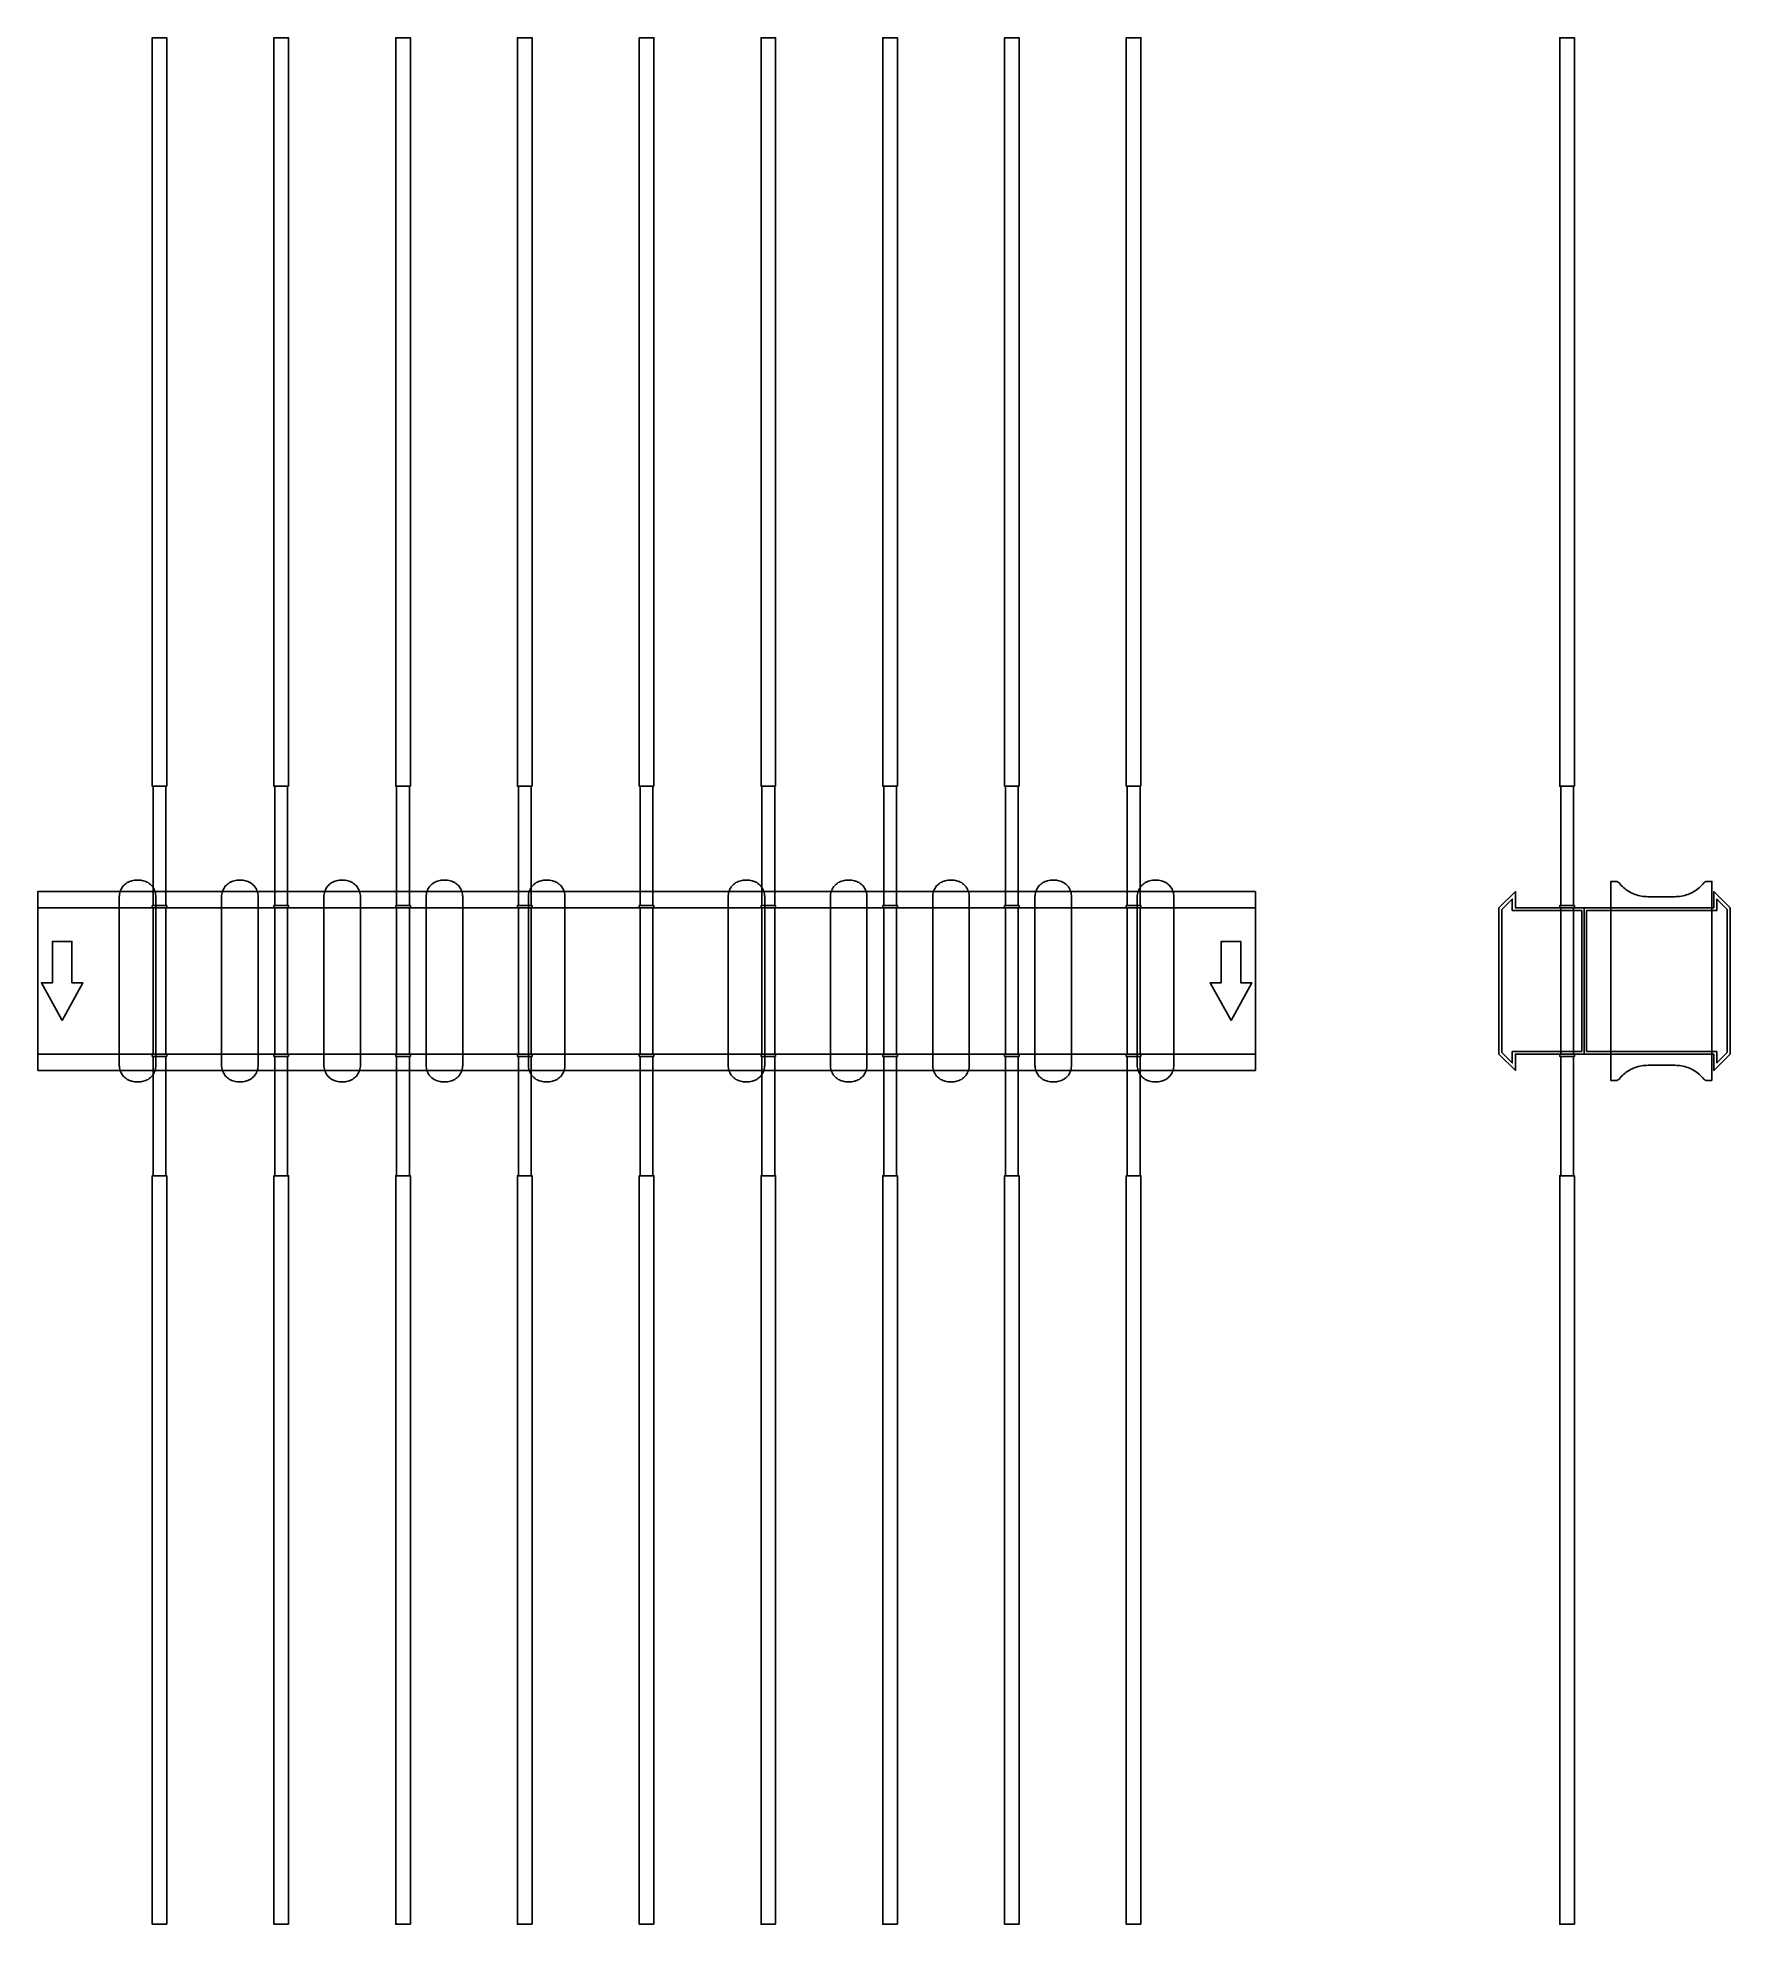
# Model space of a CAD drawing. Extents: x 0 to 1390, y -775 to 775.
import ezdxf

# ---------------------------------------------------------------- set-up
doc = ezdxf.new("R2010")
doc.units = 0
doc.layers.add('Halfen', color=7, linetype='CONTINUOUS')

msp = doc.modelspace()

# ---------------------------------------------------------------- linework, layer by layer
at = {"layer": 'Halfen', "color": 7}
for points in [[(106, 160), (106, 775), (94, 775), (94, 160)], [(206, 160), (206, 775), (194, 775), (194, 160)], [(306, 160), (306, 775), (294, 775), (294, 160)], [(406, 160), (406, 775), (394, 775), (394, 160)], [(506, 160), (506, 775), (494, 775), (494, 160)], [(606, 160), (606, 775), (594, 775), (594, 160)], [(706, 160), (706, 775), (694, 775), (694, 160)], [(806, 160), (806, 775), (794, 775), (794, 160)], [(906, 160), (906, 775), (894, 775), (894, 160)], [(1262, 160), (1262, 775), (1250, 775), (1250, 160)], [(105.25, 62), (105.25, 160), (94.75, 160), (94.75, 62)], [(205.25, 62), (205.25, 160), (194.75, 160), (194.75, 62)], [(305.25, 62), (305.25, 160), (294.75, 160), (294.75, 62)], [(405.25, 62), (405.25, 160), (394.75, 160), (394.75, 62)], [(505.25, 62), (505.25, 160), (494.75, 160), (494.75, 62)], [(605.25, 62), (605.25, 160), (594.75, 160), (594.75, 62)], [(705.25, 62), (705.25, 160), (694.75, 160), (694.75, 62)], [(805.25, 62), (805.25, 160), (794.75, 160), (794.75, 62)], [(905.25, 62), (905.25, 160), (894.75, 160), (894.75, 62)], [(1261.25, 62), (1261.25, 160), (1250.75, 160), (1250.75, 62)], [(97, -69.3), (97, -56.8), (97, 69.3), (96.958, 70.359), (96.834, 71.412), (96.627, 72.452), (96.339, 73.472), (95.972, 74.466), (95.529, 75.429), (95.011, 76.354), (94.422, 77.235), (93.765, 78.068), (93.046, 78.846), (92.268, 79.565), (91.435, 80.222), (90.554, 80.811), (89.629, 81.329), (88.666, 81.772), (87.672, 82.139), (86.652, 82.427), (85.612, 82.634), (84.559, 82.758), (83.5, 82.8), (80.5, 82.8), (79.441, 82.758), (78.388, 82.634), (77.348, 82.427), (76.328, 82.139), (75.334, 81.772), (74.371, 81.329), (73.446, 80.811), (72.565, 80.222), (71.732, 79.565), (70.954, 78.846), (70.235, 78.068), (69.578, 77.235), (68.989, 76.354), (68.471, 75.429), (68.028, 74.466), (67.661, 73.472), (67.373, 72.452), (67.166, 71.412), (67.042, 70.359), (67, 69.3), (67, -56.8), (67, -69.3), (67.042, -70.359), (67.166, -71.412), (67.373, -72.452), (67.661, -73.472), (68.028, -74.466), (68.471, -75.429), (68.989, -76.354), (69.578, -77.235), (70.235, -78.068), (70.954, -78.846), (71.732, -79.565), (72.565, -80.222), (73.446, -80.811), (74.371, -81.329), (75.334, -81.772), (76.328, -82.139), (77.348, -82.427), (78.388, -82.634), (79.441, -82.758), (80.5, -82.8), (83.5, -82.8), (84.559, -82.758), (85.612, -82.634), (86.652, -82.427), (87.672, -82.139), (88.666, -81.772), (89.629, -81.329), (90.554, -80.811), (91.435, -80.222), (92.268, -79.565), (93.046, -78.846), (93.765, -78.068), (94.422, -77.235), (95.011, -76.354), (95.529, -75.429), (95.972, -74.466), (96.339, -73.472), (96.627, -72.452), (96.834, -71.412), (96.958, -70.359), (97, -69.3)], [(181, -69.3), (181, -56.8), (181, 69.3), (180.958, 70.359), (180.834, 71.412), (180.627, 72.452), (180.339, 73.472), (179.972, 74.466), (179.529, 75.429), (179.011, 76.354), (178.422, 77.235), (177.765, 78.068), (177.046, 78.846), (176.268, 79.565), (175.435, 80.222), (174.554, 80.811), (173.629, 81.329), (172.666, 81.772), (171.672, 82.139), (170.652, 82.427), (169.612, 82.634), (168.559, 82.758), (167.5, 82.8), (164.5, 82.8), (163.441, 82.758), (162.388, 82.634), (161.348, 82.427), (160.328, 82.139), (159.334, 81.772), (158.371, 81.329), (157.446, 80.811), (156.565, 80.222), (155.732, 79.565), (154.954, 78.846), (154.235, 78.068), (153.578, 77.235), (152.989, 76.354), (152.471, 75.429), (152.028, 74.466), (151.661, 73.472), (151.373, 72.452), (151.166, 71.412), (151.042, 70.359), (151, 69.3), (151, -56.8), (151, -69.3), (151.042, -70.359), (151.166, -71.412), (151.373, -72.452), (151.661, -73.472), (152.028, -74.466), (152.471, -75.429), (152.989, -76.354), (153.578, -77.235), (154.235, -78.068), (154.954, -78.846), (155.732, -79.565), (156.565, -80.222), (157.446, -80.811), (158.371, -81.329), (159.334, -81.772), (160.328, -82.139), (161.348, -82.427), (162.388, -82.634), (163.441, -82.758), (164.5, -82.8), (167.5, -82.8), (168.559, -82.758), (169.612, -82.634), (170.652, -82.427), (171.672, -82.139), (172.666, -81.772), (173.629, -81.329), (174.554, -80.811), (175.435, -80.222), (176.268, -79.565), (177.046, -78.846), (177.765, -78.068), (178.422, -77.235), (179.011, -76.354), (179.529, -75.429), (179.972, -74.466), (180.339, -73.472), (180.627, -72.452), (180.834, -71.412), (180.958, -70.359), (181, -69.3)], [(265, -69.3), (265, -56.8), (265, 69.3), (264.958, 70.359), (264.834, 71.412), (264.627, 72.452), (264.339, 73.472), (263.972, 74.466), (263.529, 75.429), (263.011, 76.354), (262.422, 77.235), (261.765, 78.068), (261.046, 78.846), (260.268, 79.565), (259.435, 80.222), (258.554, 80.811), (257.629, 81.329), (256.666, 81.772), (255.672, 82.139), (254.652, 82.427), (253.612, 82.634), (252.559, 82.758), (251.5, 82.8), (248.5, 82.8), (247.441, 82.758), (246.388, 82.634), (245.348, 82.427), (244.328, 82.139), (243.334, 81.772), (242.371, 81.329), (241.446, 80.811), (240.565, 80.222), (239.732, 79.565), (238.954, 78.846), (238.235, 78.068), (237.578, 77.235), (236.989, 76.354), (236.471, 75.429), (236.028, 74.466), (235.661, 73.472), (235.373, 72.452), (235.166, 71.412), (235.042, 70.359), (235, 69.3), (235, -56.8), (235, -69.3), (235.042, -70.359), (235.166, -71.412), (235.373, -72.452), (235.661, -73.472), (236.028, -74.466), (236.471, -75.429), (236.989, -76.354), (237.578, -77.235), (238.235, -78.068), (238.954, -78.846), (239.732, -79.565), (240.565, -80.222), (241.446, -80.811), (242.371, -81.329), (243.334, -81.772), (244.328, -82.139), (245.348, -82.427), (246.388, -82.634), (247.441, -82.758), (248.5, -82.8), (251.5, -82.8), (252.559, -82.758), (253.612, -82.634), (254.652, -82.427), (255.672, -82.139), (256.666, -81.772), (257.629, -81.329), (258.554, -80.811), (259.435, -80.222), (260.268, -79.565), (261.046, -78.846), (261.765, -78.068), (262.422, -77.235), (263.011, -76.354), (263.529, -75.429), (263.972, -74.466), (264.339, -73.472), (264.627, -72.452), (264.834, -71.412), (264.958, -70.359), (265, -69.3)], [(349, -69.3), (349, -56.8), (349, 69.3), (348.958, 70.359), (348.834, 71.412), (348.627, 72.452), (348.339, 73.472), (347.972, 74.466), (347.529, 75.429), (347.011, 76.354), (346.422, 77.235), (345.765, 78.068), (345.046, 78.846), (344.268, 79.565), (343.435, 80.222), (342.554, 80.811), (341.629, 81.329), (340.666, 81.772), (339.672, 82.139), (338.652, 82.427), (337.612, 82.634), (336.559, 82.758), (335.5, 82.8), (332.5, 82.8), (331.441, 82.758), (330.388, 82.634), (329.348, 82.427), (328.328, 82.139), (327.334, 81.772), (326.371, 81.329), (325.446, 80.811), (324.565, 80.222), (323.732, 79.565), (322.954, 78.846), (322.235, 78.068), (321.578, 77.235), (320.989, 76.354), (320.471, 75.429), (320.028, 74.466), (319.661, 73.472), (319.373, 72.452), (319.166, 71.412), (319.042, 70.359), (319, 69.3), (319, -56.8), (319, -69.3), (319.042, -70.359), (319.166, -71.412), (319.373, -72.452), (319.661, -73.472), (320.028, -74.466), (320.471, -75.429), (320.989, -76.354), (321.578, -77.235), (322.235, -78.068), (322.954, -78.846), (323.732, -79.565), (324.565, -80.222), (325.446, -80.811), (326.371, -81.329), (327.334, -81.772), (328.328, -82.139), (329.348, -82.427), (330.388, -82.634), (331.441, -82.758), (332.5, -82.8), (335.5, -82.8), (336.559, -82.758), (337.612, -82.634), (338.652, -82.427), (339.672, -82.139), (340.666, -81.772), (341.629, -81.329), (342.554, -80.811), (343.435, -80.222), (344.268, -79.565), (345.046, -78.846), (345.765, -78.068), (346.422, -77.235), (347.011, -76.354), (347.529, -75.429), (347.972, -74.466), (348.339, -73.472), (348.627, -72.452), (348.834, -71.412), (348.958, -70.359), (349, -69.3)], [(433, -69.3), (433, -56.8), (433, 69.3), (432.958, 70.359), (432.834, 71.412), (432.627, 72.452), (432.339, 73.472), (431.972, 74.466), (431.529, 75.429), (431.011, 76.354), (430.422, 77.235), (429.765, 78.068), (429.046, 78.846), (428.268, 79.565), (427.435, 80.222), (426.554, 80.811), (425.629, 81.329), (424.666, 81.772), (423.672, 82.139), (422.652, 82.427), (421.612, 82.634), (420.559, 82.758), (419.5, 82.8), (416.5, 82.8), (415.441, 82.758), (414.388, 82.634), (413.348, 82.427), (412.328, 82.139), (411.334, 81.772), (410.371, 81.329), (409.446, 80.811), (408.565, 80.222), (407.732, 79.565), (406.954, 78.846), (406.235, 78.068), (405.578, 77.235), (404.989, 76.354), (404.471, 75.429), (404.028, 74.466), (403.661, 73.472), (403.373, 72.452), (403.166, 71.412), (403.042, 70.359), (403, 69.3), (403, -56.8), (403, -69.3), (403.042, -70.359), (403.166, -71.412), (403.373, -72.452), (403.661, -73.472), (404.028, -74.466), (404.471, -75.429), (404.989, -76.354), (405.578, -77.235), (406.235, -78.068), (406.954, -78.846), (407.732, -79.565), (408.565, -80.222), (409.446, -80.811), (410.371, -81.329), (411.334, -81.772), (412.328, -82.139), (413.348, -82.427), (414.388, -82.634), (415.441, -82.758), (416.5, -82.8), (419.5, -82.8), (420.559, -82.758), (421.612, -82.634), (422.652, -82.427), (423.672, -82.139), (424.666, -81.772), (425.629, -81.329), (426.554, -80.811), (427.435, -80.222), (428.268, -79.565), (429.046, -78.846), (429.765, -78.068), (430.422, -77.235), (431.011, -76.354), (431.529, -75.429), (431.972, -74.466), (432.339, -73.472), (432.627, -72.452), (432.834, -71.412), (432.958, -70.359), (433, -69.3)], [(597, -69.3), (597, -56.8), (597, 69.3), (596.958, 70.359), (596.834, 71.412), (596.627, 72.452), (596.339, 73.472), (595.972, 74.466), (595.529, 75.429), (595.011, 76.354), (594.422, 77.235), (593.765, 78.068), (593.046, 78.846), (592.268, 79.565), (591.435, 80.222), (590.554, 80.811), (589.629, 81.329), (588.666, 81.772), (587.672, 82.139), (586.652, 82.427), (585.612, 82.634), (584.559, 82.758), (583.5, 82.8), (580.5, 82.8), (579.441, 82.758), (578.388, 82.634), (577.348, 82.427), (576.328, 82.139), (575.334, 81.772), (574.371, 81.329), (573.446, 80.811), (572.565, 80.222), (571.732, 79.565), (570.954, 78.846), (570.235, 78.068), (569.578, 77.235), (568.989, 76.354), (568.471, 75.429), (568.028, 74.466), (567.661, 73.472), (567.373, 72.452), (567.166, 71.412), (567.042, 70.359), (567, 69.3), (567, -56.8), (567, -69.3), (567.042, -70.359), (567.166, -71.412), (567.373, -72.452), (567.661, -73.472), (568.028, -74.466), (568.471, -75.429), (568.989, -76.354), (569.578, -77.235), (570.235, -78.068), (570.954, -78.846), (571.732, -79.565), (572.565, -80.222), (573.446, -80.811), (574.371, -81.329), (575.334, -81.772), (576.328, -82.139), (577.348, -82.427), (578.388, -82.634), (579.441, -82.758), (580.5, -82.8), (583.5, -82.8), (584.559, -82.758), (585.612, -82.634), (586.652, -82.427), (587.672, -82.139), (588.666, -81.772), (589.629, -81.329), (590.554, -80.811), (591.435, -80.222), (592.268, -79.565), (593.046, -78.846), (593.765, -78.068), (594.422, -77.235), (595.011, -76.354), (595.529, -75.429), (595.972, -74.466), (596.339, -73.472), (596.627, -72.452), (596.834, -71.412), (596.958, -70.359), (597, -69.3)], [(681, -69.3), (681, -56.8), (681, 69.3), (680.958, 70.359), (680.834, 71.412), (680.627, 72.452), (680.339, 73.472), (679.972, 74.466), (679.529, 75.429), (679.011, 76.354), (678.422, 77.235), (677.765, 78.068), (677.046, 78.846), (676.268, 79.565), (675.435, 80.222), (674.554, 80.811), (673.629, 81.329), (672.666, 81.772), (671.672, 82.139), (670.652, 82.427), (669.612, 82.634), (668.559, 82.758), (667.5, 82.8), (664.5, 82.8), (663.441, 82.758), (662.388, 82.634), (661.348, 82.427), (660.328, 82.139), (659.334, 81.772), (658.371, 81.329), (657.446, 80.811), (656.565, 80.222), (655.732, 79.565), (654.954, 78.846), (654.235, 78.068), (653.578, 77.235), (652.989, 76.354), (652.471, 75.429), (652.028, 74.466), (651.661, 73.472), (651.373, 72.452), (651.166, 71.412), (651.042, 70.359), (651, 69.3), (651, -56.8), (651, -69.3), (651.042, -70.359), (651.166, -71.412), (651.373, -72.452), (651.661, -73.472), (652.028, -74.466), (652.471, -75.429), (652.989, -76.354), (653.578, -77.235), (654.235, -78.068), (654.954, -78.846), (655.732, -79.565), (656.565, -80.222), (657.446, -80.811), (658.371, -81.329), (659.334, -81.772), (660.328, -82.139), (661.348, -82.427), (662.388, -82.634), (663.441, -82.758), (664.5, -82.8), (667.5, -82.8), (668.559, -82.758), (669.612, -82.634), (670.652, -82.427), (671.672, -82.139), (672.666, -81.772), (673.629, -81.329), (674.554, -80.811), (675.435, -80.222), (676.268, -79.565), (677.046, -78.846), (677.765, -78.068), (678.422, -77.235), (679.011, -76.354), (679.529, -75.429), (679.972, -74.466), (680.339, -73.472), (680.627, -72.452), (680.834, -71.412), (680.958, -70.359), (681, -69.3)], [(765, -69.3), (765, -56.8), (765, 69.3), (764.958, 70.359), (764.834, 71.412), (764.627, 72.452), (764.339, 73.472), (763.972, 74.466), (763.529, 75.429), (763.011, 76.354), (762.422, 77.235), (761.765, 78.068), (761.046, 78.846), (760.268, 79.565), (759.435, 80.222), (758.554, 80.811), (757.629, 81.329), (756.666, 81.772), (755.672, 82.139), (754.652, 82.427), (753.612, 82.634), (752.559, 82.758), (751.5, 82.8), (748.5, 82.8), (747.441, 82.758), (746.388, 82.634), (745.348, 82.427), (744.328, 82.139), (743.334, 81.772), (742.371, 81.329), (741.446, 80.811), (740.565, 80.222), (739.732, 79.565), (738.954, 78.846), (738.235, 78.068), (737.578, 77.235), (736.989, 76.354), (736.471, 75.429), (736.028, 74.466), (735.661, 73.472), (735.373, 72.452), (735.166, 71.412), (735.042, 70.359), (735, 69.3), (735, -56.8), (735, -69.3), (735.042, -70.359), (735.166, -71.412), (735.373, -72.452), (735.661, -73.472), (736.028, -74.466), (736.471, -75.429), (736.989, -76.354), (737.578, -77.235), (738.235, -78.068), (738.954, -78.846), (739.732, -79.565), (740.565, -80.222), (741.446, -80.811), (742.371, -81.329), (743.334, -81.772), (744.328, -82.139), (745.348, -82.427), (746.388, -82.634), (747.441, -82.758), (748.5, -82.8), (751.5, -82.8), (752.559, -82.758), (753.612, -82.634), (754.652, -82.427), (755.672, -82.139), (756.666, -81.772), (757.629, -81.329), (758.554, -80.811), (759.435, -80.222), (760.268, -79.565), (761.046, -78.846), (761.765, -78.068), (762.422, -77.235), (763.011, -76.354), (763.529, -75.429), (763.972, -74.466), (764.339, -73.472), (764.627, -72.452), (764.834, -71.412), (764.958, -70.359), (765, -69.3)], [(849, -69.3), (849, -56.8), (849, 69.3), (848.958, 70.359), (848.834, 71.412), (848.627, 72.452), (848.339, 73.472), (847.972, 74.466), (847.529, 75.429), (847.011, 76.354), (846.422, 77.235), (845.765, 78.068), (845.046, 78.846), (844.268, 79.565), (843.435, 80.222), (842.554, 80.811), (841.629, 81.329), (840.666, 81.772), (839.672, 82.139), (838.652, 82.427), (837.612, 82.634), (836.559, 82.758), (835.5, 82.8), (832.5, 82.8), (831.441, 82.758), (830.388, 82.634), (829.348, 82.427), (828.328, 82.139), (827.334, 81.772), (826.371, 81.329), (825.446, 80.811), (824.565, 80.222), (823.732, 79.565), (822.954, 78.846), (822.235, 78.068), (821.578, 77.235), (820.989, 76.354), (820.471, 75.429), (820.028, 74.466), (819.661, 73.472), (819.373, 72.452), (819.166, 71.412), (819.042, 70.359), (819, 69.3), (819, -56.8), (819, -69.3), (819.042, -70.359), (819.166, -71.412), (819.373, -72.452), (819.661, -73.472), (820.028, -74.466), (820.471, -75.429), (820.989, -76.354), (821.578, -77.235), (822.235, -78.068), (822.954, -78.846), (823.732, -79.565), (824.565, -80.222), (825.446, -80.811), (826.371, -81.329), (827.334, -81.772), (828.328, -82.139), (829.348, -82.427), (830.388, -82.634), (831.441, -82.758), (832.5, -82.8), (835.5, -82.8), (836.559, -82.758), (837.612, -82.634), (838.652, -82.427), (839.672, -82.139), (840.666, -81.772), (841.629, -81.329), (842.554, -80.811), (843.435, -80.222), (844.268, -79.565), (845.046, -78.846), (845.765, -78.068), (846.422, -77.235), (847.011, -76.354), (847.529, -75.429), (847.972, -74.466), (848.339, -73.472), (848.627, -72.452), (848.834, -71.412), (848.958, -70.359), (849, -69.3)], [(933, -69.3), (933, -56.8), (933, 69.3), (932.958, 70.359), (932.834, 71.412), (932.627, 72.452), (932.339, 73.472), (931.972, 74.466), (931.529, 75.429), (931.011, 76.354), (930.422, 77.235), (929.765, 78.068), (929.046, 78.846), (928.268, 79.565), (927.435, 80.222), (926.554, 80.811), (925.629, 81.329), (924.666, 81.772), (923.672, 82.139), (922.652, 82.427), (921.612, 82.634), (920.559, 82.758), (919.5, 82.8), (916.5, 82.8), (915.441, 82.758), (914.388, 82.634), (913.348, 82.427), (912.328, 82.139), (911.334, 81.772), (910.371, 81.329), (909.446, 80.811), (908.565, 80.222), (907.732, 79.565), (906.954, 78.846), (906.235, 78.068), (905.578, 77.235), (904.989, 76.354), (904.471, 75.429), (904.028, 74.466), (903.661, 73.472), (903.373, 72.452), (903.166, 71.412), (903.042, 70.359), (903, 69.3), (903, -56.8), (903, -69.3), (903.042, -70.359), (903.166, -71.412), (903.373, -72.452), (903.661, -73.472), (904.028, -74.466), (904.471, -75.429), (904.989, -76.354), (905.578, -77.235), (906.235, -78.068), (906.954, -78.846), (907.732, -79.565), (908.565, -80.222), (909.446, -80.811), (910.371, -81.329), (911.334, -81.772), (912.328, -82.139), (913.348, -82.427), (914.388, -82.634), (915.441, -82.758), (916.5, -82.8), (919.5, -82.8), (920.559, -82.758), (921.612, -82.634), (922.652, -82.427), (923.672, -82.139), (924.666, -81.772), (925.629, -81.329), (926.554, -80.811), (927.435, -80.222), (928.268, -79.565), (929.046, -78.846), (929.765, -78.068), (930.422, -77.235), (931.011, -76.354), (931.529, -75.429), (931.972, -74.466), (932.339, -73.472), (932.627, -72.452), (932.834, -71.412), (932.958, -70.359), (933, -69.3)], [(1375, -81.8), (1375, 81.8), (1371, 81.8), (1370.846, 81.797), (1370.691, 81.786), (1370.538, 81.769), (1370.385, 81.746), (1370.234, 81.715), (1370.084, 81.678), (1369.936, 81.634), (1369.789, 81.584), (1369.646, 81.527), (1369.505, 81.464), (1369.366, 81.395), (1369.231, 81.32), (1369.1, 81.239), (1368.972, 81.153), (1368.848, 81.06), (1368.728, 80.963), (1368.613, 80.86), (1368.502, 80.752), (1368.397, 80.639), (1368.296, 80.522), (1367.41, 79.491), (1366.479, 78.5), (1365.505, 77.551), (1364.491, 76.646), (1363.437, 75.787), (1362.347, 74.975), (1361.222, 74.211), (1360.064, 73.499), (1358.876, 72.838), (1357.66, 72.23), (1356.418, 71.676), (1355.153, 71.178), (1353.867, 70.736), (1352.563, 70.351), (1351.243, 70.024), (1349.911, 69.756), (1348.567, 69.547), (1347.216, 69.397), (1345.859, 69.307), (1344.5, 69.277), (1322.5, 69.277), (1321.141, 69.307), (1319.784, 69.397), (1318.433, 69.547), (1317.089, 69.756), (1315.757, 70.024), (1314.437, 70.351), (1313.133, 70.736), (1311.847, 71.178), (1310.582, 71.676), (1309.34, 72.23), (1308.124, 72.838), (1306.936, 73.499), (1305.778, 74.211), (1304.653, 74.975), (1303.563, 75.787), (1302.509, 76.646), (1301.495, 77.551), (1300.521, 78.5), (1299.59, 79.491), (1298.704, 80.522), (1298.603, 80.639), (1298.498, 80.752), (1298.387, 80.86), (1298.272, 80.963), (1298.152, 81.06), (1298.028, 81.153), (1297.9, 81.239), (1297.769, 81.32), (1297.634, 81.395), (1297.495, 81.464), (1297.354, 81.527), (1297.211, 81.584), (1297.064, 81.634), (1296.916, 81.678), (1296.766, 81.715), (1296.615, 81.746), (1296.462, 81.769), (1296.309, 81.786), (1296.154, 81.797), (1296, 81.8), (1292, 81.8), (1292, -81.8), (1296, -81.8), (1296.154, -81.797), (1296.309, -81.786), (1296.462, -81.769), (1296.615, -81.746), (1296.766, -81.715), (1296.916, -81.678), (1297.064, -81.634), (1297.211, -81.584), (1297.354, -81.527), (1297.495, -81.464), (1297.634, -81.395), (1297.769, -81.32), (1297.9, -81.239), (1298.028, -81.153), (1298.152, -81.06), (1298.272, -80.963), (1298.387, -80.86), (1298.498, -80.752), (1298.603, -80.639), (1298.704, -80.522), (1299.59, -79.491), (1300.521, -78.5), (1301.495, -77.551), (1302.509, -76.646), (1303.563, -75.787), (1304.653, -74.975), (1305.778, -74.211), (1306.936, -73.499), (1308.124, -72.838), (1309.34, -72.23), (1310.582, -71.676), (1311.847, -71.178), (1313.133, -70.736), (1314.437, -70.351), (1315.757, -70.024), (1317.089, -69.756), (1318.433, -69.547), (1319.784, -69.397), (1321.141, -69.307), (1322.5, -69.277), (1344.5, -69.277), (1345.859, -69.307), (1347.216, -69.397), (1348.567, -69.547), (1349.911, -69.756), (1351.243, -70.024), (1352.563, -70.351), (1353.867, -70.736), (1355.153, -71.178), (1356.418, -71.676), (1357.66, -72.23), (1358.876, -72.838), (1360.064, -73.499), (1361.222, -74.211), (1362.347, -74.975), (1363.437, -75.787), (1364.491, -76.646), (1365.505, -77.551), (1366.479, -78.5), (1367.41, -79.491), (1368.296, -80.522), (1368.397, -80.639), (1368.502, -80.752), (1368.613, -80.86), (1368.728, -80.963), (1368.848, -81.06), (1368.972, -81.153), (1369.1, -81.239), (1369.231, -81.32), (1369.366, -81.395), (1369.505, -81.464), (1369.646, -81.527), (1369.789, -81.584), (1369.936, -81.634), (1370.084, -81.678), (1370.234, -81.715), (1370.385, -81.746), (1370.538, -81.769), (1370.691, -81.786), (1370.846, -81.797), (1371, -81.8)], [(0, -73.5), (1000, -73.5), (1000, 73.5), (0, 73.5)], [(106, 60), (106, 62), (94, 62), (94, 60)], [(206, 60), (206, 62), (194, 62), (194, 60)], [(306, 60), (306, 62), (294, 62), (294, 60)], [(406, 60), (406, 62), (394, 62), (394, 60)], [(506, 60), (506, 62), (494, 62), (494, 60)], [(606, 60), (606, 62), (594, 62), (594, 60)], [(706, 60), (706, 62), (694, 62), (694, 60)], [(806, 60), (806, 62), (794, 62), (794, 60)], [(906, 60), (906, 62), (894, 62), (894, 60)], [(1270, -60), (1270, 60), (1213.5, 60), (1213.5, 73.5), (1200, 60), (1200, -60), (1213.5, -73.5), (1213.5, -60)], [(1268, -58), (1268, 58), (1211, 58), (1211, 67.25), (1202.5, 58.75), (1202.5, -58.75), (1211, -67.25), (1211, -58)], [(1262, 60), (1262, 62), (1250, 62), (1250, 60)], [(1390, -60), (1390, 60), (1376.5, 73.5), (1376.5, 60), (1270, 60), (1270, -60), (1376.5, -60), (1376.5, -73.5)], [(1387.5, -58.75), (1387.5, 58.75), (1379, 67.25), (1379, 58), (1272, 58), (1272, -58), (1379, -58), (1379, -67.25)], [(0, -60), (1000, -60), (1000, 60), (0, 60)], [(105.25, -60), (105.25, 60), (94.75, 60), (94.75, -60)], [(205.25, -60), (205.25, 60), (194.75, 60), (194.75, -60)], [(305.25, -60), (305.25, 60), (294.75, 60), (294.75, -60)], [(405.25, -60), (405.25, 60), (394.75, 60), (394.75, -60)], [(505.25, -60), (505.25, 60), (494.75, 60), (494.75, -60)], [(605.25, -60), (605.25, 60), (594.75, 60), (594.75, -60)], [(705.25, -60), (705.25, 60), (694.75, 60), (694.75, -60)], [(805.25, -60), (805.25, 60), (794.75, 60), (794.75, -60)], [(905.25, -60), (905.25, 60), (894.75, 60), (894.75, -60)], [(1261.25, -60), (1261.25, 60), (1250.75, 60), (1250.75, -60)], [(20, -32.5), (37, -1.5), (28, -1.5), (28, 32.5), (12, 32.5), (12, -1.5), (3, -1.5)], [(980, -32.5), (997, -1.5), (988, -1.5), (988, 32.5), (972, 32.5), (972, -1.5), (963, -1.5)], [(106, -62), (106, -60), (94, -60), (94, -62)], [(105.25, -160), (105.25, -62), (94.75, -62), (94.75, -160)], [(206, -62), (206, -60), (194, -60), (194, -62)], [(205.25, -160), (205.25, -62), (194.75, -62), (194.75, -160)], [(306, -62), (306, -60), (294, -60), (294, -62)], [(305.25, -160), (305.25, -62), (294.75, -62), (294.75, -160)], [(406, -62), (406, -60), (394, -60), (394, -62)], [(405.25, -160), (405.25, -62), (394.75, -62), (394.75, -160)], [(506, -62), (506, -60), (494, -60), (494, -62)], [(505.25, -160), (505.25, -62), (494.75, -62), (494.75, -160)], [(606, -62), (606, -60), (594, -60), (594, -62)], [(605.25, -160), (605.25, -62), (594.75, -62), (594.75, -160)], [(706, -62), (706, -60), (694, -60), (694, -62)], [(705.25, -160), (705.25, -62), (694.75, -62), (694.75, -160)], [(806, -62), (806, -60), (794, -60), (794, -62)], [(805.25, -160), (805.25, -62), (794.75, -62), (794.75, -160)], [(906, -62), (906, -60), (894, -60), (894, -62)], [(905.25, -160), (905.25, -62), (894.75, -62), (894.75, -160)], [(1262, -62), (1262, -60), (1250, -60), (1250, -62)], [(1261.25, -160), (1261.25, -62), (1250.75, -62), (1250.75, -160)], [(106, -775), (106, -160), (94, -160), (94, -775)], [(206, -775), (206, -160), (194, -160), (194, -775)], [(306, -775), (306, -160), (294, -160), (294, -775)], [(406, -775), (406, -160), (394, -160), (394, -775)], [(506, -775), (506, -160), (494, -160), (494, -775)], [(606, -775), (606, -160), (594, -160), (594, -775)], [(706, -775), (706, -160), (694, -160), (694, -775)], [(806, -775), (806, -160), (794, -160), (794, -775)], [(906, -775), (906, -160), (894, -160), (894, -775)], [(1262, -775), (1262, -160), (1250, -160), (1250, -775)]]:
    msp.add_lwpolyline(points, close=True, dxfattribs=at)

doc.saveas('drawing.dxf')
